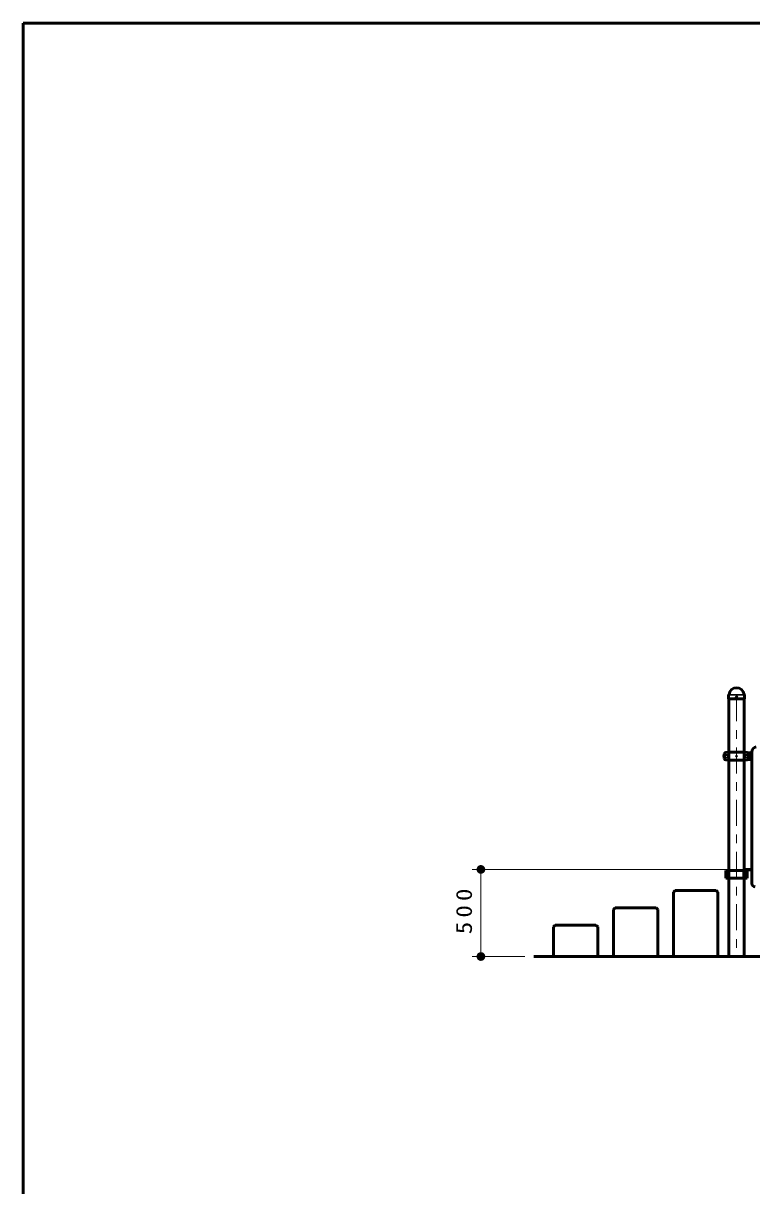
# Model space of a CAD drawing. Units: millimetres on the paper, scale 1:50. Extents: x -385 to 0, y -594 to 267.
# Drawn here: x -385 to -301.3, y -163.5 to -30 of the extents above; entities that cross this region are included whole.
import ezdxf

# ---------------------------------------------------------------- set-up
doc = ezdxf.new("R2010")
doc.units = ezdxf.units.MM
doc.linetypes.add('USER2', pattern=[6, 3, -1, 1, -1])
doc.layers.add('LY_1', color=140, linetype='Continuous', lineweight=50)
doc.styles.add('ＭＳ ゴシック', font='')
doc.styles.get('ＭＳ ゴシック').set_extended_font_data('MS Gothic')

# ---------------------------------------------------------------- blocks, each defined once
blk = doc.blocks.new('filled_dot')
at = {"color": 0, "linetype": 'Continuous', "lineweight": -2, "const_width": 1.25}
blk.add_lwpolyline([(-0.625, 0, 1), (0.625, 0, 1)], format="xyb", close=True, dxfattribs=at)

msp = doc.modelspace()

# ---------------------------------------------------------------- linework, layer by layer
at = {"layer": 'LY_1', "color": 7}
for p, q in [((-385, -30), (-385, -297)), ((0, -30), (-385, -30)), ((-326.34, -137.175), (-159.297, -137.175))]:
    msp.add_line(p, q, dxfattribs=at)
at = {"layer": 'LY_1'}
for p, q in [((-303.96, -107.584), (-303.952, -107.188)), ((-303.96, -107.584), (-303.951, -107.594)), ((-302.112, -107.594), (-303.951, -107.594)), ((-303.927, -107.13), (-303.905, -107.108)), ((-303.922, -107.594), (-303.922, -137.175)), ((-302.135, -107.13), (-302.157, -107.108)), ((-302.14, -107.594), (-302.14, -137.175)), ((-302.112, -107.594), (-302.102, -107.584)), ((-302.102, -107.584), (-302.11, -107.188)), ((-303.951, -113.725), (-304.267, -113.752)), ((-303.951, -114.625), (-304.267, -114.597)), ((-303.951, -113.725), (-302.111, -113.725)), ((-303.951, -114.625), (-302.111, -114.625)), ((-302.111, -113.725), (-301.481, -113.78)), ((-302.111, -114.625), (-301.481, -114.569)), ((-301.481, -113.78), (-301.281, -113.794)), ((-301.481, -114.569), (-301.281, -114.555)), ((-301.281, -128.775), (-301.281, -113.701)), ((-301.795, -127.295), (-304.267, -127.295)), ((-304.267, -127.295), (-304.267, -128.195)), ((-304.101, -127.295), (-304.101, -128.195)), ((-302.197, -127.295), (-302.197, -128.195)), ((-302.14, -127.175), (-301.281, -127.175)), ((-302.14, -127.221), (-301.281, -127.221)), ((-302.009, -127.295), (-302.009, -128.195)), ((-301.95, -127.295), (-301.95, -128.195)), ((-301.795, -127.295), (-301.795, -128.195)), ((-301.795, -128.195), (-304.267, -128.195)), ((-310.081, -129.575), (-310.281, -129.775)), ((-310.281, -129.775), (-310.281, -137.175)), ((-305.381, -129.575), (-310.081, -129.575)), ((-305.381, -129.575), (-305.181, -129.775)), ((-305.181, -137.175), (-305.181, -129.775)), ((-316.981, -131.575), (-317.181, -131.775)), ((-317.181, -131.775), (-317.181, -137.175)), ((-312.281, -131.575), (-316.981, -131.575)), ((-312.281, -131.575), (-312.081, -131.775)), ((-312.081, -137.175), (-312.081, -131.775)), ((-323.881, -133.575), (-324.081, -133.775)), ((-324.081, -133.775), (-324.081, -137.175)), ((-319.181, -133.575), (-323.881, -133.575)), ((-319.181, -133.575), (-318.981, -133.775)), ((-318.981, -137.175), (-318.981, -133.775))]:
    msp.add_line(p, q, dxfattribs=at)
at = {"layer": 'LY_1', "color": 7, "lineweight": 13}
for p, q in [((-302.138, -107.164), (-303.925, -107.164)), ((-302.174, -107.094), (-303.885, -107.094)), ((-304.366, -114.359), (-304.366, -113.99)), ((-303.996, -113.99), (-304.366, -113.99)), ((-303.996, -114.359), (-304.366, -114.359)), ((-302.066, -113.99), (-301.696, -113.99)), ((-302.066, -114.359), (-301.696, -114.359)), ((-301.696, -114.359), (-301.696, -113.99)), ((-304.031, -127.175), (-333.408, -127.175)), ((-332.408, -137.175), (-332.408, -127.175)), ((-327.34, -137.175), (-333.408, -137.175))]:
    msp.add_line(p, q, dxfattribs=at)
at = {"layer": 'LY_1', "color": 7, "linetype": 'USER2', "lineweight": 13}
msp.add_line((-303.031, -107.164), (-303.031, -137.175), dxfattribs=at)
at = {"layer": 'LY_1'}
msp.add_circle((-303.031, -107.434), 0.06, dxfattribs=at)
at = {"layer": 'LY_1', "color": 7, "lineweight": 13}
for centre, radius in [((-304.181, -114.175), 0.185), ((-304.181, -114.175), 0.1), ((-303.031, -114.175), 0.1), ((-301.881, -114.175), 0.185), ((-301.881, -114.175), 0.1)]:
    msp.add_circle(centre, radius, dxfattribs=at)
at = {"layer": 'LY_1'}
for centre, radius, start, end in [((-303.031, -107.175), 0.864, 90, 173.3676), ((-303.031, -107.175), 0.864, 6.6324, 90), ((-303.868, -107.189), 0.084, 135, 178.99605), ((-303.945, -107.068), 0.056, 315, 353.3676), ((-302.117, -107.068), 0.056, 186.6324, 225), ((-302.194, -107.189), 0.084, 1.00395, 45), ((-300.681, -113.701), 0.6, 97.46846, 180), ((-303.481, -114.175), 1, 163.80375, 196.19625), ((-304.249, -113.951), 0.2, 95, 163.80375), ((-304.249, -114.398), 0.2, 196.19625, 265), ((-301.813, -113.951), 0.2, 16.19625, 85), ((-301.813, -114.398), 0.2, 275, 343.80375), ((-302.581, -114.175), 1, 343.80375, 16.19625), ((-300.881, -128.775), 0.4, 180, 270)]:
    msp.add_arc(centre, radius, start, end, dxfattribs=at)
at = {"layer": 'LY_1', "color": 7, "lineweight": 13}
for centre, start, end in [((-306.557, -114.175), 355.87048, 4.12952), ((-299.506, -114.175), 175.87048, 184.12952)]:
    msp.add_arc(centre, 2.567, start, end, dxfattribs=at)

# ---------------------------------------------------------------- block references
at = {"layer": 'LY_1', "color": 7, "lineweight": 13, "xscale": 0.4, "yscale": 0.4}
for p, rotation in [((-332.408, -127.175), 270), ((-332.408, -137.175), 90)]:
    msp.add_blockref('filled_dot', p, dxfattribs=dict(at, rotation=rotation))

# ---------------------------------------------------------------- texts
at = {"layer": 'LY_1', "color": 7, "insert": (-333.408, -131.758), "char_height": 1.833, "attachment_point": 8, "rotation": 90, "style": 'ＭＳ ゴシック'}
msp.add_mtext('\\T1.33;\\W1.15;500', dxfattribs=at)

doc.saveas('drawing.dxf')
